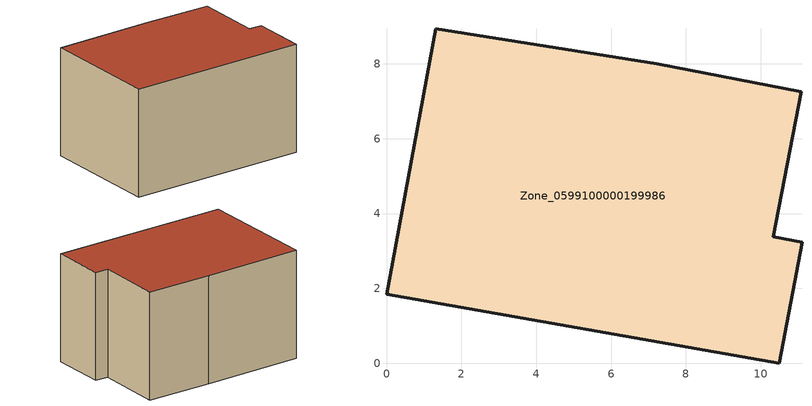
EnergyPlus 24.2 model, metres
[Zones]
Zone_0599100000199986
 floor ground (C_G): 0,1.85 1.31,8.94 7.22,8 11.09,7.25 10.34,3.38 11.1,3.23 10.49,0 z0
 wall outside (C_F): 10.49,0 11.1,3.23 10.34,3.38 11.09,7.25 7.22,8 1.31,8.94 0,1.85 10.49,0 z0:6.34
 roof outside (C_R): 1.31,8.94 0,1.85 10.49,0 11.1,3.23 10.34,3.38 11.09,7.25 7.22,8 z6.34
[BUILDING]
Pand.0599100000199986: North Axis=0; Terrain=City; Loads Convergence Tolerance Value=0.04; Temperature Convergence Tolerance Value=0.4; Solar Distribution=FullExterior; Maximum Number of Warmup Days=25; Minimum Number of Warmup Days=1
[Site:Location]
Rotterdam.The.Hague.AP_ZH_NLD Design_Conditions: Latitude=51.96; Longitude=4.45; Time Zone=1; Elevation=-4.5
[SITE:GROUNDTEMPERATURE:BUILDINGSURFACE]
18, 18, 18, 18, 18, 18, 18, 18, 18, 18, 18, 18
[MATERIAL] Thermal Absorptance=0.9; Solar Absorptance=0.7; Visible Absorptance=0.7
Name | Roughness | Thickness | Conductivity | Density | Specific Heat
G.TI.1946 | MediumSmooth | 0.15 | 1 | 540 | 1210
F.TI.1946 | Rough | 0.3 | 0.857143 | 1920 | 840
R.TI.1946 | MediumRough | 0.2 | 0.1 | 1500 | 1000
[CONSTRUCTION]
C_G: G.TI.1946
C_F: F.TI.1946
C_R: R.TI.1946
[ZONE]
Zone_0599100000199986: Type=1; Multiplier=1; Ceiling Height=Autocalculate; Volume=Autocalculate; Floor Area=autocalculate; Part of Total Floor Area=Yes
[ZONEINFILTRATION:DESIGNFLOWRATE]
Infil_Zone_0599100000199986: Zone or ZoneList or Space or SpaceList=Zone_0599100000199986; Schedule=AlwaysOn; Design Flow Rate Calculation Method=Flow/Area; Flow Rate per Floor Area=0.003; Constant Term Coefficient=1; Temperature Term Coefficient=0; Velocity Term Coefficient=0; Velocity Squared Term Coefficient=0
[HVACTEMPLATE:ZONE:IDEALLOADSAIRSYSTEM]
Zone_0599100000199986: Maximum Heating Supply Air Temperature=50; Minimum Cooling Supply Air Temperature=13; Maximum Heating Supply Air Humidity Ratio=0.0156; Minimum Cooling Supply Air Humidity Ratio=0.0077; Heating Limit=NoLimit; Cooling Limit=NoLimit; Dehumidification Control Type=ConstantSensibleHeatRatio; Cooling Sensible Heat Ratio=0.7; Dehumidification Setpoint=60; Humidification Control Type=None; Humidification Setpoint=30; Outdoor Air Method=None; Outdoor Air Flow Rate per Person=0.00944; Outdoor Air Flow Rate per Zone Floor Area=0; Outdoor Air Flow Rate per Zone=0; Demand Controlled Ventilation Type=None; Outdoor Air Economizer Type=NoEconomizer; Heat Recovery Type=None; Sensible Heat Recovery Effectiveness=0.7; Latent Heat Recovery Effectiveness=0.65
[ZONECONTROL:THERMOSTAT]
ThermostatControl_Zone_0599100000199986: Zone or ZoneList=Zone_0599100000199986; Control Type Schedule=DualSetpointControlType; Control 1=Thermostat_Zone_0599100000199986; Temperature Difference Between Cutout And Setpoint=0
[THERMOSTATSETPOINT:DUALSETPOINT]
Thermostat_Zone_0599100000199986: Heating Setpoint Temperature Schedule=HeatingSetpoint_Zone_0599100000199986; Cooling Setpoint Temperature Schedule=CoolingSetpoint_Zone_0599100000199986
[SCHEDULE:COMPACT]
HeatingSetpoint_Zone_0599100000199986: Through: 12/31, For: AllDays, Until: 24:00, 21
CoolingSetpoint_Zone_0599100000199986: Through: 12/31, For: AllDays, Until: 24:00, 24
DualSetpointControlType: Through: 12/31, For: AllDays, Until: 24:00, 4
AlwaysOn: Through: 12/31, For: AllDays, Until: 24:00, 1
